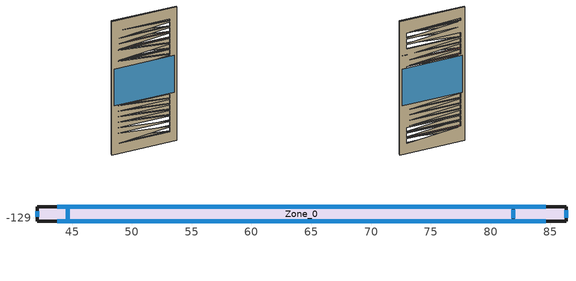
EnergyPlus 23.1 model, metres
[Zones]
Zone_0
 floor outside (90.1-2019 Nonresidential CZ 0 Exterior Floor (Mass)): 42.07,-128.07 86.31,-128.07 86.31,-129.31 42.07,-129.31 z0.1; 44.66,-129.31 44.66,-128.07 81.89,-128.07 81.89,-129.31 z74.81; 44.66,-129.31 44.66,-128.07 81.89,-128.07 81.89,-129.31 z38.81; 44.66,-129.31 44.66,-128.07 81.89,-128.07 81.89,-129.31 z34.81; 44.66,-129.31 44.66,-128.07 81.89,-128.07 81.89,-129.31 z42.81; 44.66,-129.31 44.66,-128.07 81.89,-128.07 81.89,-129.31 z46.81; 44.66,-129.31 44.66,-128.07 81.89,-128.07 81.89,-129.31 z50.81; 44.66,-129.31 44.66,-128.07 81.89,-128.07 81.89,-129.31 z66.81; 44.66,-128.07 81.89,-128.07 81.89,-129.31 44.66,-129.31 z62.81; 44.66,-129.31 44.66,-128.07 81.89,-128.07 81.89,-129.31 z58.81; 44.66,-129.31 44.66,-128.07 81.89,-128.07 81.89,-129.31 z54.81; 44.66,-128.07 81.89,-128.07 81.89,-129.31 44.66,-129.31 z70.81; 44.66,-129.31 44.66,-128.07 81.89,-128.07 81.89,-129.31 z88.98; 44.66,-128.07 81.89,-128.07 81.89,-129.31 44.66,-129.31 z86.81; 44.66,-128.07 81.89,-128.07 81.89,-129.31 44.66,-129.31 z82.81; 44.66,-128.07 81.89,-128.07 81.89,-129.31 44.66,-129.31 z78.81; 44.66,-129.31 44.66,-128.07 81.89,-128.07 81.89,-129.31 z22.81; 44.66,-129.31 44.66,-128.07 81.89,-128.07 81.89,-129.31 z26.81; 44.66,-129.31 44.66,-128.07 81.89,-128.07 81.89,-129.31 z30.81; 44.66,-129.31 44.66,-128.07 81.89,-128.07 81.89,-129.31 z18.81; 44.66,-129.31 44.66,-128.07 81.89,-128.07 81.89,-129.31 z14.81; 44.66,-128.07 81.89,-128.07 81.89,-129.31 44.66,-129.31 z10.81
 wall outside (90.1-2019 Nonresidential CZ 0 Exterior Wall (Mass)): 42.07,-128.07 42.07,-129.31 / 86.31,-129.31 86.31,-128.07 z0.1:96.31; 81.89,-128.07 81.89,-129.31 / 44.66,-129.31 44.66,-128.07 z71.27:74.81; 81.89,-128.07 81.89,-129.31 / 44.66,-129.31 44.66,-128.07 z35.27:38.81; 81.89,-128.07 81.89,-129.31 / 44.66,-129.31 44.66,-128.07 z31.27:34.81; 81.89,-128.07 81.89,-129.31 / 44.66,-129.31 44.66,-128.07 z39.27:42.81; 81.89,-128.07 81.89,-129.31 / 44.66,-129.31 44.66,-128.07 z43.27:46.81; 81.89,-128.07 81.89,-129.31 / 44.66,-129.31 44.66,-128.07 z47.27:50.81; 81.89,-128.07 81.89,-129.31 / 44.66,-129.31 44.66,-128.07 z63.27:66.81; 81.89,-128.07 81.89,-129.31 / 44.66,-129.31 44.66,-128.07 z59.27:62.81; 81.89,-128.07 81.89,-129.31 / 44.66,-129.31 44.66,-128.07 z55.27:58.81; 81.89,-128.07 81.89,-129.31 / 44.66,-129.31 44.66,-128.07 z51.27:54.81; 81.89,-128.07 81.89,-129.31 / 44.66,-129.31 44.66,-128.07 z67.27:70.81; 81.89,-128.07 81.89,-129.31 / 44.66,-129.31 44.66,-128.07 z87.27:88.98; 81.89,-128.07 81.89,-129.31 / 44.66,-129.31 44.66,-128.07 z83.27:86.81; 81.89,-128.07 81.89,-129.31 / 44.66,-129.31 44.66,-128.07 z79.27:82.81; 81.89,-128.07 81.89,-129.31 / 44.66,-129.31 44.66,-128.07 z75.27:78.81; 81.89,-128.07 81.89,-129.31 / 44.66,-129.31 44.66,-128.07 z19.27:22.81; 81.89,-128.07 81.89,-129.31 / 44.66,-129.31 44.66,-128.07 z23.27:26.81; 81.89,-128.07 81.89,-129.31 / 44.66,-129.31 44.66,-128.07 z27.27:30.81; 81.89,-128.07 81.89,-129.31 / 44.66,-129.31 44.66,-128.07 z15.27:18.81; 81.89,-128.07 81.89,-129.31 / 44.66,-129.31 44.66,-128.07 z11.27:14.81; 81.89,-128.07 81.89,-129.31 / 44.66,-129.31 44.66,-128.07 z7.27:10.81; 86.31,-128.07,0.1 42.07,-128.07,0.1 42.07,-128.07,96.31 86.31,-128.07,96.31 86.31,-128.07,71.27 44.66,-128.07,71.27 44.66,-128.07,70.81 81.89,-128.07,67.27 44.66,-128.07,67.27 44.66,-128.07,66.81 81.89,-128.07,63.27 81.89,-128.07,43.27 44.66,-128.07,43.27 44.66,-128.07,42.81 81.89,-128.07,39.27 44.66,-128.07,39.27 44.66,-128.07,38.81 81.89,-128.07,35.27 44.66,-128.07,35.27 44.66,-128.07,34.81 81.89,-128.07,31.27 44.66,-128.07,31.27 44.66,-128.07,30.81 81.89,-128.07,27.27 44.66,-128.07,27.27 44.66,-128.07,26.81 81.89,-128.07,23.27 44.66,-128.07,23.27 44.66,-128.07,22.81 81.89,-128.07,19.27 81.89,-128.07,11.27 44.66,-128.07,11.27 44.66,-128.07,10.81 81.89,-128.07,10.81 81.89,-128.07,7.27 44.66,-128.07,10.81 44.66,-128.07,14.81 81.89,-128.07,14.81 81.89,-128.07,15.27 44.66,-128.07,15.27 44.66,-128.07,18.81 81.89,-128.07,18.81 81.89,-128.07,19.27 44.66,-128.07,19.27 44.66,-128.07,46.81 81.89,-128.07,46.81 81.89,-128.07,47.27 44.66,-128.07,47.27 44.66,-128.07,50.81 81.89,-128.07,50.81 81.89,-128.07,51.27 44.66,-128.07,51.27 44.66,-128.07,54.81 81.89,-128.07,54.81 81.89,-128.07,55.27 44.66,-128.07,55.27 44.66,-128.07,58.81 81.89,-128.07,58.81 81.89,-128.07,59.27 44.66,-128.07,62.81 81.89,-128.07,62.81 81.89,-128.07,63.27 44.66,-128.07,63.27 44.66,-128.07,78.81 81.89,-128.07,78.81 81.89,-128.07,79.27 44.66,-128.07,82.81 81.89,-128.07,82.81 81.89,-128.07,83.27 44.66,-128.07,86.81 81.89,-128.07,86.81 81.89,-128.07,87.27 44.66,-128.07,87.27 44.66,-128.07,88.98 81.89,-128.07,87.27 81.89,-128.07,75.27 44.66,-128.07,75.27 44.66,-128.07,74.81 81.89,-128.07,71.27 86.31,-128.07,71.27; 42.07,-129.31,0.1 86.31,-129.31,0.1 86.31,-129.31,96.31 42.07,-129.31,96.31 42.07,-129.31,67.27 44.66,-129.31,67.27 44.66,-129.31,66.81 81.89,-129.31,63.27 81.89,-129.31,62.81 44.66,-129.31,59.27 81.89,-129.31,59.27 81.89,-129.31,58.81 44.66,-129.31,58.81 81.89,-129.31,55.27 81.89,-129.31,54.81 44.66,-129.31,54.81 81.89,-129.31,51.27 81.89,-129.31,50.81 44.66,-129.31,50.81 81.89,-129.31,47.27 81.89,-129.31,46.81 44.66,-129.31,46.81 81.89,-129.31,43.27 81.89,-129.31,42.81 44.66,-129.31,42.81 81.89,-129.31,39.27 81.89,-129.31,38.81 44.66,-129.31,38.81 81.89,-129.31,35.27 81.89,-129.31,34.81 44.66,-129.31,34.81 81.89,-129.31,31.27 81.89,-129.31,30.81 44.66,-129.31,30.81 81.89,-129.31,27.27 81.89,-129.31,26.81 44.66,-129.31,26.81 81.89,-129.31,23.27 81.89,-129.31,22.81 44.66,-129.31,22.81 81.89,-129.31,19.27 81.89,-129.31,18.81 44.66,-129.31,18.81 81.89,-129.31,15.27 81.89,-129.31,14.81 44.66,-129.31,14.81 81.89,-129.31,11.27 81.89,-129.31,10.81 44.66,-129.31,7.27 81.89,-129.31,7.27 81.89,-129.31,66.81 44.66,-129.31,66.81 44.66,-129.31,67.27 81.89,-129.31,67.27 81.89,-129.31,74.81 44.66,-129.31,74.81 44.66,-129.31,75.27 81.89,-129.31,75.27 81.89,-129.31,88.98 44.66,-129.31,88.98 81.89,-129.31,87.27 81.89,-129.31,86.81 44.66,-129.31,83.27 81.89,-129.31,83.27 81.89,-129.31,82.81 44.66,-129.31,79.27 81.89,-129.31,79.27 81.89,-129.31,78.81 44.66,-129.31,75.27 44.66,-129.31,74.81 81.89,-129.31,71.27 81.89,-129.31,70.81 44.66,-129.31,67.27 42.07,-129.31,67.27
 window (90.1-2019 Nonresidential CZ 0 Glazing (Operable)): 42.07,-128.44 42.07,-128.94 z0.48:95.94; 86.31,-129 86.31,-128.37 z0.41:96; 84.6,-128.07 43.77,-128.07 / 43.77,-129.31 84.6,-129.31 z35.14:61.77; 81.89,-128.38 81.89,-128.99 z71.59:74.49; 44.66,-129.05 44.66,-128.32 z71.53:74.55; 81.89,-128.38 81.89,-128.99 z35.59:38.49; 44.66,-129.05 44.66,-128.32 z35.53:38.55; 81.89,-128.38 81.89,-128.99 z31.59:34.49; 44.66,-129.05 44.66,-128.32 z31.53:34.55; 81.89,-128.38 81.89,-128.99 z39.59:42.49; 44.66,-129.05 44.66,-128.32 z39.53:42.55; 81.89,-128.38 81.89,-128.99 z43.59:46.49; 44.66,-129.05 44.66,-128.32 z43.53:46.55; 81.89,-128.38 81.89,-128.99 z47.59:50.49; 44.66,-129.05 44.66,-128.32 z47.53:50.55; 81.89,-128.38 81.89,-128.99 z63.59:66.49; 44.66,-129.05 44.66,-128.32 z63.53:66.55; 81.89,-128.38 81.89,-128.99 z59.59:62.49; 44.66,-129.05 44.66,-128.32 z59.53:62.55; 81.89,-128.38 81.89,-128.99 z55.59:58.49; 44.66,-129.05 44.66,-128.32 z55.53:58.55; 81.89,-128.38 81.89,-128.99 z51.59:54.49; 44.66,-129.05 44.66,-128.32 z51.53:54.55; 81.89,-128.38 81.89,-128.99 z67.59:70.49; 44.66,-129.05 44.66,-128.32 z67.53:70.55; 81.89,-128.33 81.89,-129.05 z87.53:88.71; 44.66,-129.1 44.66,-128.28 z87.48:88.77; 81.89,-128.38 81.89,-128.99 z83.59:86.49; 44.66,-129.05 44.66,-128.32 z83.53:86.55; 81.89,-128.38 81.89,-128.99 z79.59:82.49; 44.66,-129.05 44.66,-128.32 z79.53:82.55; 81.89,-128.38 81.89,-128.99 z75.59:78.49; 44.66,-129.05 44.66,-128.32 z75.53:78.55; 81.89,-128.38 81.89,-128.99 z19.59:22.49; 44.66,-129.05 44.66,-128.32 z19.53:22.55; 81.89,-128.38 81.89,-128.99 z23.59:26.49; 44.66,-129.05 44.66,-128.32 z23.53:26.55; 81.89,-128.38 81.89,-128.99 z27.59:30.49; 44.66,-129.05 44.66,-128.32 z27.53:30.55; 81.89,-128.38 81.89,-128.99 z15.59:18.49; 44.66,-129.05 44.66,-128.32 z15.53:18.55; 81.89,-128.38 81.89,-128.99 z11.59:14.49; 44.66,-129.05 44.66,-128.32 z11.53:14.55; 81.89,-128.38 81.89,-128.99 z7.59:10.49; 44.66,-129.05 44.66,-128.32 z7.53:10.55
 roof outside (90.1-2019 Nonresidential CZ 0 Exterior Roof (Mass)): 86.31,-128.07 42.07,-128.07 42.07,-129.31 86.31,-129.31 z96.31; 44.66,-128.07 44.66,-129.31 81.89,-129.31 81.89,-128.07 z71.27; 44.66,-128.07 44.66,-129.31 81.89,-129.31 81.89,-128.07 z35.27; 44.66,-128.07 44.66,-129.31 81.89,-129.31 81.89,-128.07 z31.27; 44.66,-128.07 44.66,-129.31 81.89,-129.31 81.89,-128.07 z39.27; 44.66,-128.07 44.66,-129.31 81.89,-129.31 81.89,-128.07 z43.27; 44.66,-128.07 44.66,-129.31 81.89,-129.31 81.89,-128.07 z47.27; 44.66,-128.07 44.66,-129.31 81.89,-129.31 81.89,-128.07 z63.27; 44.66,-128.07 44.66,-129.31 81.89,-129.31 81.89,-128.07 z59.27; 44.66,-128.07 44.66,-129.31 81.89,-129.31 81.89,-128.07 z55.27; 44.66,-128.07 44.66,-129.31 81.89,-129.31 81.89,-128.07 z51.27; 44.66,-129.31 81.89,-129.31 81.89,-128.07 44.66,-128.07 z67.27; 44.66,-128.07 44.66,-129.31 81.89,-129.31 81.89,-128.07 z87.27; 44.66,-128.07 44.66,-129.31 81.89,-129.31 81.89,-128.07 z83.27; 44.66,-128.07 44.66,-129.31 81.89,-129.31 81.89,-128.07 z79.27; 44.66,-128.07 44.66,-129.31 81.89,-129.31 81.89,-128.07 z75.27; 44.66,-128.07 44.66,-129.31 81.89,-129.31 81.89,-128.07 z19.27; 44.66,-128.07 44.66,-129.31 81.89,-129.31 81.89,-128.07 z23.27; 44.66,-128.07 44.66,-129.31 81.89,-129.31 81.89,-128.07 z27.27; 44.66,-128.07 44.66,-129.31 81.89,-129.31 81.89,-128.07 z15.27; 44.66,-128.07 44.66,-129.31 81.89,-129.31 81.89,-128.07 z11.27; 44.66,-128.07 44.66,-129.31 81.89,-129.31 81.89,-128.07 z7.27
[Site:GroundTemperature:BuildingSurface]
18, 18, 18, 18, 18, 18, 18, 18, 18, 18, 18, 18
[Site:GroundReflectance]
0.2, 0.2, 0.2, 0.2, 0.2, 0.2, 0.2, 0.2, 0.2, 0.2, 0.2, 0.2
[Site:GroundReflectance:SnowModifier]
1, 1
[Site:WeatherStation]
Wind Sensor Height Above Ground {m}=10; Wind Speed Profile Exponent=0.22; Wind Speed Profile Boundary Layer Thickness {m}=370; Air Temperature Sensor Height Above Ground {m}=1.5
[SizingPeriod:WeatherFileConditionType] Use Weather File Daylight Saving Period=No; Use Weather File Rain and Snow Indicators=No
Name | Period Selection | Day Type
Extreme Summer Weather Period for Design | SummerExtreme | SummerDesignDay
Extreme Winter Weather Period for Design | WinterExtreme | WinterDesignDay
[Building]
Building: North Axis {deg}=0; Terrain=Suburbs; Loads Convergence Tolerance Value=0.04; Temperature Convergence Tolerance Value {deltaC}=0.25; Solar Distribution=FullExterior; Maximum Number of Warmup Days=30; Minimum Number of Warmup Days=7
[Construction]
90.1-2019 Nonresidential CZ 0 Exterior Wall (Mass): Stucco_0.025_90.1-2019 Nonresidential CZ 0 Exterior Wall (Mass), Concrete_0.203_90.1-2019 Nonresidential CZ 0 Exterior Wall (Mass), Mineral Wool_0.006340168156952033_90.1-2019 Nonresidential CZ 0 Exterior Wall (Mass), Plaster_0.013_90.1-2019 Nonresidential CZ 0 Exterior Wall (Mass)
90.1-2019 Nonresidential CZ 0 Exterior Floor (Mass): Stucco_0.025_90.1-2019 Nonresidential CZ 0 Exterior Floor (Mass), Mineral Wool_0.005244967487677573_90.1-2019 Nonresidential CZ 0 Exterior Floor (Mass), Concrete_0.102_90.1-2019 Nonresidential CZ 0 Exterior Floor (Mass), Carpet_0.02_90.1-2019 Nonresidential CZ 0 Exterior Floor (Mass)
90.1-2019 Nonresidential CZ 0 Exterior Roof (Mass): Vaporpermeable Felt_0.003_90.1-2019 Nonresidential CZ 0 Exterior Roof (Mass), XPS Board_0.14713995500631277_90.1-2019 Nonresidential CZ 0 Exterior Roof (Mass), Concrete_0.203_90.1-2019 Nonresidential CZ 0 Exterior Roof (Mass), Acoustic Tile_0.005_90.1-2019 Nonresidential CZ 0 Exterior Roof (Mass)
90.1-2019 Nonresidential CZ 0 Glazing (Operable): 90.1-2019 Nonresidential CZ 0 Glazing (Operable)Window
[Material]
Stucco_0.025_90.1-2019 Nonresidential CZ 0 Exterior Wall (Mass): Roughness=Smooth; @90.1-2019 Nonresidential CZ 0 Exterior Wall (Mass):Stucco-Thickness@ [m]=0.025; @90.1-2019 Nonresidential CZ 0 Exterior Wall (Mass):Stucco-Conductivity@ [W/m-K]=0.72; @90.1-2019 Nonresidential CZ 0 Exterior Wall (Mass):Stucco-Density@ [kg/m3]=1856; @90.1-2019 Nonresidential CZ 0 Exterior Wall (Mass):Stucco-SpecificHeat@ [J/kg-K]=840; @90.1-2019 Nonresidential CZ 0 Exterior Wall (Mass):Stucco-ThermalEmittance@=0.9; @90.1-2019 Nonresidential CZ 0 Exterior Wall (Mass):Stucco-SolarAbsorptance@=0.7; @90.1-2019 Nonresidential CZ 0 Exterior Wall (Mass):Stucco-VisibleAbsorptance@=0.7
Concrete_0.203_90.1-2019 Nonresidential CZ 0 Exterior Wall (Mass): Roughness=Rough; @90.1-2019 Nonresidential CZ 0 Exterior Wall (Mass):Concrete-Thickness@ [m]=0.203; @90.1-2019 Nonresidential CZ 0 Exterior Wall (Mass):Concrete-Conductivity@ [W/m-K]=2; @90.1-2019 Nonresidential CZ 0 Exterior Wall (Mass):Concrete-Density@ [kg/m3]=2400; @90.1-2019 Nonresidential CZ 0 Exterior Wall (Mass):Concrete-SpecificHeat@ [J/kg-K]=950; @90.1-2019 Nonresidential CZ 0 Exterior Wall (Mass):Concrete-ThermalEmittance@=0.9; @90.1-2019 Nonresidential CZ 0 Exterior Wall (Mass):Concrete-SolarAbsorptance@=0.7; @90.1-2019 Nonresidential CZ 0 Exterior Wall (Mass):Concrete-VisibleAbsorptance@=0.7
Mineral Wool_0.006340168156952033_90.1-2019 Nonresidential CZ 0 Exterior Wall (Mass): Roughness=Rough; @90.1-2019 Nonresidential CZ 0 Exterior Wall (Mass):Mineral Wool-Thickness@ [m]=0.00634017; @90.1-2019 Nonresidential CZ 0 Exterior Wall (Mass):Mineral Wool-Conductivity@ [W/m-K]=0.041; @90.1-2019 Nonresidential CZ 0 Exterior Wall (Mass):Mineral Wool-Density@ [kg/m3]=155; @90.1-2019 Nonresidential CZ 0 Exterior Wall (Mass):Mineral Wool-SpecificHeat@ [J/kg-K]=1130; @90.1-2019 Nonresidential CZ 0 Exterior Wall (Mass):Mineral Wool-ThermalEmittance@=0.9; @90.1-2019 Nonresidential CZ 0 Exterior Wall (Mass):Mineral Wool-SolarAbsorptance@=0.7; @90.1-2019 Nonresidential CZ 0 Exterior Wall (Mass):Mineral Wool-VisibleAbsorptance@=0.7
Plaster_0.013_90.1-2019 Nonresidential CZ 0 Exterior Wall (Mass): Roughness=Rough; @90.1-2019 Nonresidential CZ 0 Exterior Wall (Mass):Plaster-Thickness@ [m]=0.013; @90.1-2019 Nonresidential CZ 0 Exterior Wall (Mass):Plaster-Conductivity@ [W/m-K]=1; @90.1-2019 Nonresidential CZ 0 Exterior Wall (Mass):Plaster-Density@ [kg/m3]=2000; @90.1-2019 Nonresidential CZ 0 Exterior Wall (Mass):Plaster-SpecificHeat@ [J/kg-K]=1130; @90.1-2019 Nonresidential CZ 0 Exterior Wall (Mass):Plaster-ThermalEmittance@=0.9; @90.1-2019 Nonresidential CZ 0 Exterior Wall (Mass):Plaster-SolarAbsorptance@=0.7; @90.1-2019 Nonresidential CZ 0 Exterior Wall (Mass):Plaster-VisibleAbsorptance@=0.7
Stucco_0.025_90.1-2019 Nonresidential CZ 0 Exterior Floor (Mass): Roughness=Smooth; @90.1-2019 Nonresidential CZ 0 Exterior Floor (Mass):Stucco-Thickness@ [m]=0.025; @90.1-2019 Nonresidential CZ 0 Exterior Floor (Mass):Stucco-Conductivity@ [W/m-K]=0.72; @90.1-2019 Nonresidential CZ 0 Exterior Floor (Mass):Stucco-Density@ [kg/m3]=1856; @90.1-2019 Nonresidential CZ 0 Exterior Floor (Mass):Stucco-SpecificHeat@ [J/kg-K]=840; @90.1-2019 Nonresidential CZ 0 Exterior Floor (Mass):Stucco-ThermalEmittance@=0.9; @90.1-2019 Nonresidential CZ 0 Exterior Floor (Mass):Stucco-SolarAbsorptance@=0.7; @90.1-2019 Nonresidential CZ 0 Exterior Floor (Mass):Stucco-VisibleAbsorptance@=0.7
Mineral Wool_0.005244967487677573_90.1-2019 Nonresidential CZ 0 Exterior Floor (Mass): Roughness=Rough; @90.1-2019 Nonresidential CZ 0 Exterior Floor (Mass):Mineral Wool-Thickness@ [m]=0.00524497; @90.1-2019 Nonresidential CZ 0 Exterior Floor (Mass):Mineral Wool-Conductivity@ [W/m-K]=0.041; @90.1-2019 Nonresidential CZ 0 Exterior Floor (Mass):Mineral Wool-Density@ [kg/m3]=155; @90.1-2019 Nonresidential CZ 0 Exterior Floor (Mass):Mineral Wool-SpecificHeat@ [J/kg-K]=1130; @90.1-2019 Nonresidential CZ 0 Exterior Floor (Mass):Mineral Wool-ThermalEmittance@=0.9; @90.1-2019 Nonresidential CZ 0 Exterior Floor (Mass):Mineral Wool-SolarAbsorptance@=0.7; @90.1-2019 Nonresidential CZ 0 Exterior Floor (Mass):Mineral Wool-VisibleAbsorptance@=0.7
Concrete_0.102_90.1-2019 Nonresidential CZ 0 Exterior Floor (Mass): Roughness=Rough; @90.1-2019 Nonresidential CZ 0 Exterior Floor (Mass):Concrete-Thickness@ [m]=0.102; @90.1-2019 Nonresidential CZ 0 Exterior Floor (Mass):Concrete-Conductivity@ [W/m-K]=2; @90.1-2019 Nonresidential CZ 0 Exterior Floor (Mass):Concrete-Density@ [kg/m3]=2400; @90.1-2019 Nonresidential CZ 0 Exterior Floor (Mass):Concrete-SpecificHeat@ [J/kg-K]=950; @90.1-2019 Nonresidential CZ 0 Exterior Floor (Mass):Concrete-ThermalEmittance@=0.9; @90.1-2019 Nonresidential CZ 0 Exterior Floor (Mass):Concrete-SolarAbsorptance@=0.7; @90.1-2019 Nonresidential CZ 0 Exterior Floor (Mass):Concrete-VisibleAbsorptance@=0.7
Carpet_0.02_90.1-2019 Nonresidential CZ 0 Exterior Floor (Mass): Roughness=MediumRough; @90.1-2019 Nonresidential CZ 0 Exterior Floor (Mass):Carpet-Thickness@ [m]=0.02; @90.1-2019 Nonresidential CZ 0 Exterior Floor (Mass):Carpet-Conductivity@ [W/m-K]=0.06; @90.1-2019 Nonresidential CZ 0 Exterior Floor (Mass):Carpet-Density@ [kg/m3]=288; @90.1-2019 Nonresidential CZ 0 Exterior Floor (Mass):Carpet-SpecificHeat@ [J/kg-K]=1380; @90.1-2019 Nonresidential CZ 0 Exterior Floor (Mass):Carpet-ThermalEmittance@=0.9; @90.1-2019 Nonresidential CZ 0 Exterior Floor (Mass):Carpet-SolarAbsorptance@=0.7; @90.1-2019 Nonresidential CZ 0 Exterior Floor (Mass):Carpet-VisibleAbsorptance@=0.7
Vaporpermeable Felt_0.003_90.1-2019 Nonresidential CZ 0 Exterior Roof (Mass): Roughness=Rough; @90.1-2019 Nonresidential CZ 0 Exterior Roof (Mass):Vaporpermeable Felt-Thickness@ [m]=0.003; @90.1-2019 Nonresidential CZ 0 Exterior Roof (Mass):Vaporpermeable Felt-Conductivity@ [W/m-K]=0.909091; @90.1-2019 Nonresidential CZ 0 Exterior Roof (Mass):Vaporpermeable Felt-Density@ [kg/m3]=0.5; @90.1-2019 Nonresidential CZ 0 Exterior Roof (Mass):Vaporpermeable Felt-SpecificHeat@ [J/kg-K]=1800; @90.1-2019 Nonresidential CZ 0 Exterior Roof (Mass):Vaporpermeable Felt-ThermalEmittance@=0.9; @90.1-2019 Nonresidential CZ 0 Exterior Roof (Mass):Vaporpermeable Felt-SolarAbsorptance@=0.7; @90.1-2019 Nonresidential CZ 0 Exterior Roof (Mass):Vaporpermeable Felt-VisibleAbsorptance@=0.7
XPS Board_0.14713995500631277_90.1-2019 Nonresidential CZ 0 Exterior Roof (Mass): Roughness=Rough; @90.1-2019 Nonresidential CZ 0 Exterior Roof (Mass):XPS Board-Thickness@ [m]=0.14714; @90.1-2019 Nonresidential CZ 0 Exterior Roof (Mass):XPS Board-Conductivity@ [W/m-K]=0.034; @90.1-2019 Nonresidential CZ 0 Exterior Roof (Mass):XPS Board-Density@ [kg/m3]=35; @90.1-2019 Nonresidential CZ 0 Exterior Roof (Mass):XPS Board-SpecificHeat@ [J/kg-K]=1400; @90.1-2019 Nonresidential CZ 0 Exterior Roof (Mass):XPS Board-ThermalEmittance@=0.9; @90.1-2019 Nonresidential CZ 0 Exterior Roof (Mass):XPS Board-SolarAbsorptance@=0.7; @90.1-2019 Nonresidential CZ 0 Exterior Roof (Mass):XPS Board-VisibleAbsorptance@=0.7
Concrete_0.203_90.1-2019 Nonresidential CZ 0 Exterior Roof (Mass): Roughness=Rough; @90.1-2019 Nonresidential CZ 0 Exterior Roof (Mass):Concrete-Thickness@ [m]=0.203; @90.1-2019 Nonresidential CZ 0 Exterior Roof (Mass):Concrete-Conductivity@ [W/m-K]=2; @90.1-2019 Nonresidential CZ 0 Exterior Roof (Mass):Concrete-Density@ [kg/m3]=2400; @90.1-2019 Nonresidential CZ 0 Exterior Roof (Mass):Concrete-SpecificHeat@ [J/kg-K]=950; @90.1-2019 Nonresidential CZ 0 Exterior Roof (Mass):Concrete-ThermalEmittance@=0.9; @90.1-2019 Nonresidential CZ 0 Exterior Roof (Mass):Concrete-SolarAbsorptance@=0.7; @90.1-2019 Nonresidential CZ 0 Exterior Roof (Mass):Concrete-VisibleAbsorptance@=0.7
Acoustic Tile_0.005_90.1-2019 Nonresidential CZ 0 Exterior Roof (Mass): Roughness=MediumSmooth; @90.1-2019 Nonresidential CZ 0 Exterior Roof (Mass):Acoustic Tile-Thickness@ [m]=0.005; @90.1-2019 Nonresidential CZ 0 Exterior Roof (Mass):Acoustic Tile-Conductivity@ [W/m-K]=0.06; @90.1-2019 Nonresidential CZ 0 Exterior Roof (Mass):Acoustic Tile-Density@ [kg/m3]=368; @90.1-2019 Nonresidential CZ 0 Exterior Roof (Mass):Acoustic Tile-SpecificHeat@ [J/kg-K]=590; @90.1-2019 Nonresidential CZ 0 Exterior Roof (Mass):Acoustic Tile-ThermalEmittance@=0.9; @90.1-2019 Nonresidential CZ 0 Exterior Roof (Mass):Acoustic Tile-SolarAbsorptance@=0.7; @90.1-2019 Nonresidential CZ 0 Exterior Roof (Mass):Acoustic Tile-VisibleAbsorptance@=0.7
[WindowMaterial:SimpleGlazingSystem]
90.1-2019 Nonresidential CZ 0 Glazing (Operable)Window: @90.1-2019 Nonresidential CZ 0 Glazing (Operable)-UValue@=3.52052; @90.1-2019 Nonresidential CZ 0 Glazing (Operable)-SolarHeatGainCoefficient@=0.2; @90.1-2019 Nonresidential CZ 0 Glazing (Operable)-VisibleTransmittance@=0.22
[EnergyManagementSystem:Sensor] Output:Variable Index Key=Environment
Name | Output:Variable
OutdoorTemp | Site Outdoor Air Drybulb Temperature
OutdoorRelHumid | Site Outdoor Air Relative Humidity
[Zone]
Zone_0: Rotation [deg]=0; Type=1; Multiplier=1; Volume [m3]=1931.51; Area [m2]=1027.2; Zone Inside Convection Algorithm=TARP; Zone Outside Convection Algorithm=DOE-2
[People]
People Zone_0: Zone or ZoneList=Zone_0; OccupancySchedule=occOffice; Number of People Calculation Method=People/Area; PeopleDensity [person/m2]=0.0714; Fraction Radiant=0.3; Sensible Heat Fraction=AUTOCALCULATE; Activity Level Schedule=Zone_0PeopleActivity; Carbon Dioxide Generation Rate [m3/s-W]=3.82E-08; Enable ASHRAE 55 Comfort Warnings=No; Mean Radiant Temperature Calculation Type=ZoneAveraged; Work Efficiency Schedule=Zone_0WorkEfficiency; Clothing Insulation Calculation Method=DynamicClothingModelASHRAE55; Air Velocity Schedule=AirSpeed 0; Thermal Comfort Model 1 Type=AdaptiveASH55; Thermal Comfort Model 2 Type=Pierce; Thermal Comfort Model 3 Type=Fanger
[ElectricEquipment]
Zone_0 Equipment: Zone or ZoneList=Zone_0; EquipmentAvailibilitySchedule=equipOffice; Design Level Calculation Method=Watts/Area; EquipmentPowerDensity [W/m2]=40; Fraction Latent=0; Fraction Radiant=.2; Fraction Lost=0
[Lights]
Zone_0 General lighting: Zone or ZoneList=Zone_0; LightsAvailibilitySchedule=lightsOffice; Design Level Calculation Method=Watts/Area; LightingPowerDensity [W/m2]=9; Return Air Fraction=0; Fraction Radiant=.42; Fraction Visible=.18; Fraction Replaceable=1
[Daylighting:Controls]
Zone_0_DaylCtrl: Zone=Zone_0; Daylighting Method=SplitFlux; @Zone_0-LightsAvailibilitySchedule@=lightsOffice; Lighting control type { 1 = continuous,2 = stepped,3 = continuous / off}=Continuous; Minimum Input Power Fraction for Continuous Dimming Control=0.1; Minimum Light Output Fraction for Continuous Dimming Control=0.1; Number of Stepped Control Steps=3; Probability Lighting will be Reset When Needed in Manual Stepped Control=1; Maximum Allowable Discomfort Glare Index=22; Daylighting Reference Point 1=Zone_0_DaylCtrlRefPt1; Fraction of Zone Controlled by Reference Point 1=1; @Zone_0-IlluminanceSetpoint@ [lux at Reference Point 1]=500
[ZoneInfiltration:DesignFlowRate]
Zone_0Infiltration: Zone or ZoneList=Zone_0; Schedule=On; Design Flow Rate Calculation Method=Flow/ExteriorArea; Flow per Exterior Surface Area [m3/s-m2]=0.00056896; @Zone_0-InfiltrationConstantCoefficient@=1; @Zone_0-InfiltrationTemperatureCoefficient@=0; @Zone_0-InfiltrationWindVelocityCoefficient@=0; @Zone_0-InfiltrationWindVelocitySquaredCoefficient@=0
[Zone equipment]
Zone_0: Zone_0 Ideal Loads Air
[ZoneHVAC:IdealLoadsAirSystem]
Zone_0 Ideal Loads Air: Maximum Heating Supply Air Temperature {C}=35; Minimum Cooling Supply Air Temperature {C}=12; Maximum Heating Supply Air Humidity Ratio {kgWater/kgDryAir}=0.01; Minimum Cooling Supply Air Humidity Ratio {kgWater/kgDryAir}=0.008; Heating Limit=LimitFlowRateAndCapacity; MaximumHeatingAirFlowRate [m3/s]=Autosize; MaximumSensibleHeatingCapacity [W]=Autosize; Cooling Limit=LimitFlowRateAndCapacity; MaximumCoolingAirFlowRate [m3/s]=Autosize; MaximumTotalCoolingCapacity [W]=Autosize; HeatingAvailabilitySchedule=Off; CoolingAvailabilitySchedule=AllOn; Dehumidification Control Type=Humidistat; Humidification Control Type=Humidistat; Design Specification Outdoor Air Object=Zone_0MinFreshAir; Demand Controlled Ventilation Type=OccupancySchedule; Outdoor Air Economizer Type=NoEconomizer; Heat Recovery Type=None; SensibleHeatRecoveryEffectiveness=0.7; LatentHeatRecoveryEffectiveness=0.65
[Sizing:Zone]
Zone_0: Zone Cooling Design Supply Air Temperature Input Method=SupplyAirTemperature; Zone Cooling Design Supply Air Temperature {C}=12; Zone Heating Design Supply Air Temperature Input Method=SupplyAirTemperature; Zone Heating Design Supply Air Temperature {C}=35; Zone Cooling Design Supply Air Humidity Ratio {kgWater/kgDryAir}=0.009; Zone Heating Design Supply Air Humidity Ratio {kgWater/kgDryAir}=0.004; Design Specification Outdoor Air Object=Zone_0MinFreshAir; Zone Heating Sizing Factor=1.15; Zone Cooling Sizing Factor=1.15; Cooling Design Air Flow Method=DesignDay; Heating Design Air Flow Method=DesignDay
[ZoneControl:Thermostat]
Zone_0 Thermostat: Zone or ZoneList=Zone_0; Control Type Schedule=Zone_0_ZoneControlTypeSched; Control 1=Dual Setpoint - Zone Zone_0
[ThermostatSetpoint:DualSetpoint]
Dual Setpoint - Zone Zone_0: Heating Setpoint Temperature Schedule=Zone_0Heating_SP_Sch; Cooling Setpoint Temperature Schedule=Zone_0Cooling_SP_Sch
[DesignSpecification:OutdoorAir]
Zone_0MinFreshAir: Outdoor Air Method=Sum; @Zone_0-MinFreshAirPerson@ [m3/s-person]=0.01; @Zone_0-MinFreshAirArea@ [m3/s-m2]=0.001; MechVentSchedule=AllOn
[Schedule:Constant]
On; AllOn: 1
Off; AirSpeed 0: 0
Zone_0PeopleActivity: Any Number, 125.28
Zone_0WorkEfficiency: Any Number, 0
Zone_0Heating_SP_Sch: 20
Zone_0Cooling_SP_Sch: 26
Zone_0_ZoneControlTypeSched: 4
[Schedule:Day:Hourly]
b04562a5-7fc8-4f0f-98d7-810dbbcb3346: Fraction, 0, 0, 0, 0, 0, 0, 0, 0, 0, 0, 0, 0, 0, 0, 0, 0, 0, 0, 0, 0, 0, 0, 0, 0
840006a2-3dd7-4a84-afb2-9f00d735fcd7: Fraction, 0, 0, 0, 0, 0, 0, 0, 0.2, 0.4, 0.6, 0.8, 0.8, 0.4, 0.6, 0.8, 0.8, 0.4, 0.2, 0, 0, 0, 0, 0, 0
a5e1b63a-938e-4238-9078-4f6294314c1a: Fraction, 0, 0, 0, 0, 0, 0, 0, 1, 1, 1, 1, 1, 1, 1, 1, 1, 1, 1, 0, 0, 0, 0, 0, 0
b1d0d8f6-5ee2-4d55-ba18-3583066e465f: Fraction, 0.1, 0.1, 0.1, 0.1, 0.1, 0.1, 0.1, 0.1, 0.1, 0.1, 0.1, 0.1, 0.1, 0.1, 0.1, 0.1, 0.1, 0.1, 0.1, 0.1, 0.1, 0.1, 0.1, 0.1
1a92ac03-4257-4b80-88de-1597f1f0a647: Fraction, 0.1, 0.1, 0.1, 0.1, 0.1, 0.1, 0.1, 0.2, 0.4, 0.6, 0.8, 0.8, 0.4, 0.6, 0.8, 0.8, 0.4, 0.2, 0.1, 0.1, 0.1, 0.1, 0.1, 0.1
[Schedule:Year]
occOffice: Fraction, occOffice_0, 1, 1, 12, 31
lightsOffice: Fraction, lightsOffice_0, 1, 1, 12, 31
equipOffice: Fraction, equipOffice_0, 1, 1, 12, 31
[Schedule:Week:Daily]
occOffice_0: b04562a5-7fc8-4f0f-98d7-810dbbcb3346, 840006a2-3dd7-4a84-afb2-9f00d735fcd7, 840006a2-3dd7-4a84-afb2-9f00d735fcd7, 840006a2-3dd7-4a84-afb2-9f00d735fcd7, 840006a2-3dd7-4a84-afb2-9f00d735fcd7, 840006a2-3dd7-4a84-afb2-9f00d735fcd7, b04562a5-7fc8-4f0f-98d7-810dbbcb3346, b04562a5-7fc8-4f0f-98d7-810dbbcb3346, b04562a5-7fc8-4f0f-98d7-810dbbcb3346, b04562a5-7fc8-4f0f-98d7-810dbbcb3346, b04562a5-7fc8-4f0f-98d7-810dbbcb3346, b04562a5-7fc8-4f0f-98d7-810dbbcb3346
lightsOffice_0: b04562a5-7fc8-4f0f-98d7-810dbbcb3346, a5e1b63a-938e-4238-9078-4f6294314c1a, a5e1b63a-938e-4238-9078-4f6294314c1a, a5e1b63a-938e-4238-9078-4f6294314c1a, a5e1b63a-938e-4238-9078-4f6294314c1a, a5e1b63a-938e-4238-9078-4f6294314c1a, b04562a5-7fc8-4f0f-98d7-810dbbcb3346, b04562a5-7fc8-4f0f-98d7-810dbbcb3346, b04562a5-7fc8-4f0f-98d7-810dbbcb3346, b04562a5-7fc8-4f0f-98d7-810dbbcb3346, b04562a5-7fc8-4f0f-98d7-810dbbcb3346, b04562a5-7fc8-4f0f-98d7-810dbbcb3346
equipOffice_0: b1d0d8f6-5ee2-4d55-ba18-3583066e465f, 1a92ac03-4257-4b80-88de-1597f1f0a647, 1a92ac03-4257-4b80-88de-1597f1f0a647, 1a92ac03-4257-4b80-88de-1597f1f0a647, 1a92ac03-4257-4b80-88de-1597f1f0a647, 1a92ac03-4257-4b80-88de-1597f1f0a647, b1d0d8f6-5ee2-4d55-ba18-3583066e465f, b1d0d8f6-5ee2-4d55-ba18-3583066e465f, b1d0d8f6-5ee2-4d55-ba18-3583066e465f, b1d0d8f6-5ee2-4d55-ba18-3583066e465f, b1d0d8f6-5ee2-4d55-ba18-3583066e465f, b1d0d8f6-5ee2-4d55-ba18-3583066e465f
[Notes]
----  This file was generated with Climate Studio 2.3.9455.24557
-------------------------ERL SENSORS--------------------------
Output:SQLite, Simple;
